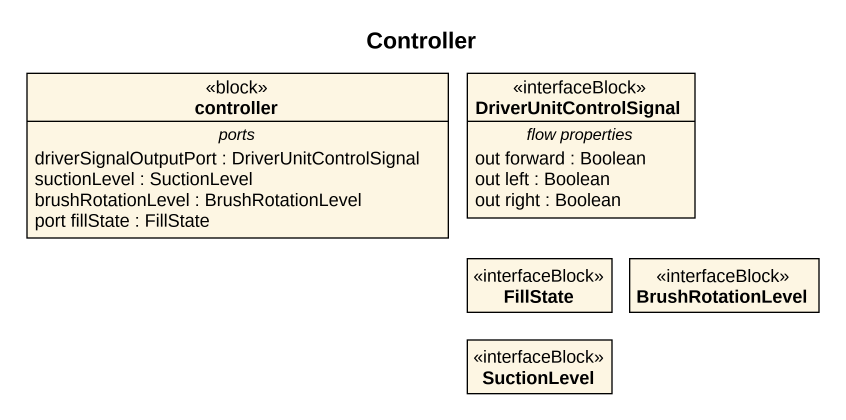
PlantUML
@startuml
title Controller
hide circle
hide empty members
class controller <<block>> {
  -- ports --
  driverSignalOutputPort : DriverUnitControlSignal
  suctionLevel : SuctionLevel
  brushRotationLevel : BrushRotationLevel
  port fillState : FillState
}
class DriverUnitControlSignal <<interfaceBlock>> {
  -- flow properties --
  out forward : Boolean
  out left : Boolean
  out right : Boolean
}
class FillState <<interfaceBlock>>
class BrushRotationLevel <<interfaceBlock>>
class SuctionLevel <<interfaceBlock>>
@enduml
